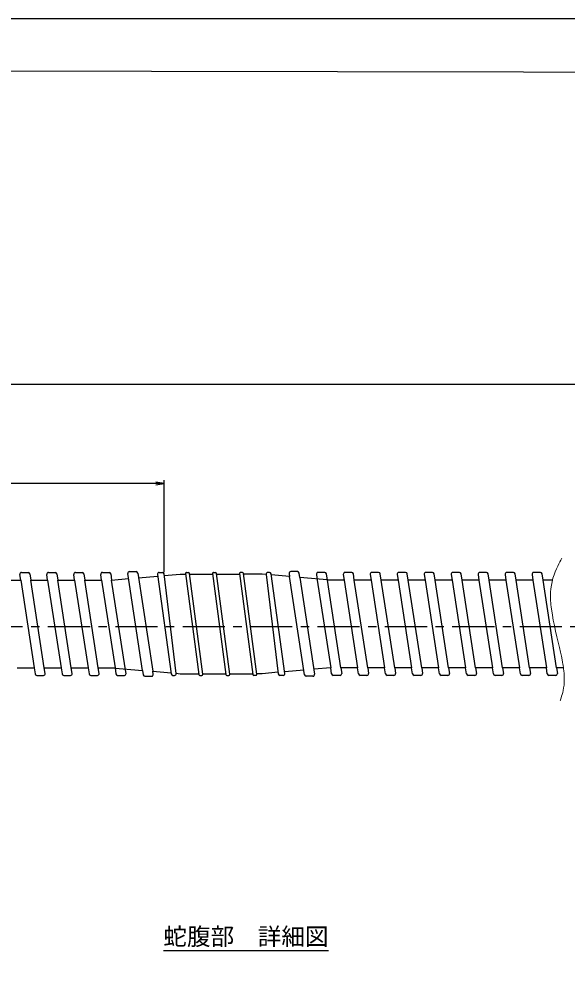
# Model space of a CAD drawing. Units: millimetres at full size, sheet at 1:1; details may follow other scales. Extents: x -850 to 1682, y -670 to 594.
# Drawn here: x -386.6 to -224, y -357.7 to -76 of the extents above; entities that cross this region are included whole.
import ezdxf
from ezdxf.enums import TextEntityAlignment as Align

# ---------------------------------------------------------------- set-up
doc = ezdxf.new("R2010")
doc.units = ezdxf.units.MM
for name, pattern in [('USER1', [20, 12.5, -2.5, 2.5, -2.5]), ('USER4', [127.5, 60, -15, 2.5, -15, 2.5, -15, 2.5, -15]), ('USER5', [20, 6, -14])]:
    doc.linetypes.add(name, pattern=pattern)
for name, color, linetype, lineweight in [('0_2', 3, 'USER5', 50), ('2', 120, 'USER4', 9), ('D-BMK', 2, 'USER1', 25), ('D-BYP', 7, 'Continuous', 25), ('D-STR', 1, 'Continuous', 25), ('DIM', 7, 'Continuous', 25)]:
    doc.layers.add(name, color=color, linetype=linetype, lineweight=lineweight)
doc.styles.add('ＭＳ ゴシック', font='')
doc.styles.get('ＭＳ ゴシック').set_extended_font_data('MS Gothic')

# ---------------------------------------------------------------- blocks, each defined once
blk = doc.blocks.new('open_arrow')
at = {"color": 0, "linetype": 'Continuous', "lineweight": -2}
blk.add_lwpolyline([(7.5, 1.25), (0, 0), (7.5, -1.25)], dxfattribs=at)

msp = doc.modelspace()

# ---------------------------------------------------------------- linework, layer by layer
at = {"layer": '0_2', "color": 7, "linetype": 'Continuous', "lineweight": 25}
msp.add_lwpolyline([(-849.689, -669.981), (-8.689, -669.981), (-8.689, -75.981), (-849.689, -75.981)], close=True, dxfattribs=at)
at = {"layer": '2'}
for points in [[(-225.532, -235.814), (-225.57, -235.885), (-225.683, -236.095), (-225.866, -236.441), (-226.115, -236.912), (-226.419, -237.501), (-226.764, -238.195), (-227.134, -238.985), (-227.508, -239.86), (-227.867, -240.806), (-228.189, -241.808), (-228.459, -242.847), (-228.667, -243.897), (-228.811, -244.927), (-228.894, -245.899), (-228.928, -246.773), (-228.929, -247.506), (-228.914, -248.062), (-228.898, -248.409), (-228.891, -248.527), (-228.884, -248.646), (-228.858, -249.002), (-228.806, -249.597), (-228.714, -250.428), (-228.571, -251.487), (-228.367, -252.755), (-228.1, -254.204), (-227.777, -255.789), (-227.413, -257.456), (-227.026, -259.146), (-226.641, -260.795), (-226.28, -262.343), (-225.962, -263.742), (-225.697, -264.953), (-225.492, -265.953), (-225.343, -266.73), (-225.245, -267.281), (-225.19, -267.609), (-225.173, -267.718), (-225.156, -267.826), (-225.108, -268.143), (-225.038, -268.647), (-224.96, -269.305), (-224.888, -270.079), (-224.839, -270.924), (-224.822, -271.801), (-224.846, -272.676), (-224.912, -273.52), (-225.016, -274.315), (-225.15, -275.047), (-225.302, -275.709), (-225.459, -276.298), (-225.612, -276.808), (-225.748, -277.237), (-225.86, -277.579), (-225.944, -277.829), (-225.995, -277.981), (-226.012, -278.033)], [(-225.532, -235.815), (-225.57, -235.886), (-225.682, -236.097), (-225.866, -236.442), (-226.115, -236.914), (-226.418, -237.502), (-226.764, -238.197), (-227.134, -238.987), (-227.508, -239.861), (-227.866, -240.807), (-228.188, -241.809), (-228.459, -242.848), (-228.667, -243.899), (-228.811, -244.928), (-228.894, -245.9), (-228.928, -246.774), (-228.929, -247.508), (-228.913, -248.064), (-228.897, -248.411), (-228.89, -248.529), (-228.883, -248.647), (-228.858, -249.004), (-228.806, -249.599), (-228.714, -250.429), (-228.571, -251.488), (-228.366, -252.757), (-228.1, -254.205), (-227.777, -255.79), (-227.412, -257.458), (-227.026, -259.148), (-226.641, -260.796), (-226.28, -262.345), (-225.961, -263.743), (-225.697, -264.955), (-225.491, -265.954), (-225.343, -266.731), (-225.245, -267.282), (-225.19, -267.61), (-225.172, -267.719), (-225.155, -267.827), (-225.107, -268.144), (-225.038, -268.648), (-224.959, -269.307), (-224.888, -270.08), (-224.838, -270.925), (-224.822, -271.803), (-224.846, -272.678), (-224.912, -273.522), (-225.016, -274.316), (-225.149, -275.048), (-225.301, -275.711), (-225.459, -276.299), (-225.611, -276.81), (-225.748, -277.238), (-225.86, -277.581), (-225.944, -277.83), (-225.995, -277.983), (-226.012, -278.034)]]:
    msp.add_lwpolyline(points, dxfattribs=at)
at = {"layer": 'D-BMK'}
msp.add_line((-838.054, -256.104), (-21.155, -256.104), dxfattribs=at)
at = {"layer": 'D-BYP'}
for p, q in [((-359.144, -242.352), (-354.144, -241.922)), ((-351.184, -241.668), (-345.494, -241.178)), ((-343.533, -241.01), (-338.798, -240.602)), ((-338.798, -240.602), (-337.179, -240.602)), ((-336.044, -240.602), (-329.179, -240.602)), ((-327.979, -240.602), (-321.179, -240.602)), ((-314.49, -240.602), (-319.979, -240.602)), ((-314.49, -240.602), (-319.979, -240.602)), ((-313.32, -240.703), (-314.49, -240.602)), ((-313.32, -240.703), (-314.49, -240.602)), ((-306.372, -241.301), (-311.792, -240.835)), ((-306.372, -241.301), (-311.792, -240.835)), ((-294.144, -242.352), (-303.332, -241.562)), ((-294.144, -242.352), (-303.332, -241.562)), ((-391.144, -242.352), (-386.144, -242.352)), ((-383.144, -242.352), (-378.144, -242.352)), ((-375.144, -242.352), (-370.144, -242.352)), ((-367.144, -242.352), (-362.144, -242.352)), ((-290.144, -242.352), (-295.144, -242.352)), ((-290.144, -242.352), (-295.144, -242.352)), ((-282.144, -242.352), (-287.144, -242.352)), ((-282.144, -242.352), (-287.144, -242.352)), ((-274.144, -242.352), (-279.144, -242.352)), ((-274.144, -242.352), (-279.144, -242.352)), ((-266.144, -242.352), (-271.144, -242.352)), ((-266.144, -242.352), (-271.144, -242.352)), ((-258.144, -242.352), (-263.144, -242.352)), ((-258.144, -242.352), (-263.144, -242.352)), ((-250.144, -242.352), (-255.144, -242.352)), ((-250.144, -242.352), (-255.144, -242.352)), ((-242.144, -242.352), (-247.144, -242.352)), ((-242.144, -242.352), (-247.144, -242.352)), ((-234.144, -242.352), (-239.144, -242.352)), ((-234.144, -242.352), (-239.144, -242.352)), ((-228.33, -242.352), (-231.144, -242.352)), ((-228.331, -242.352), (-231.144, -242.352)), ((-387.144, -268.352), (-382.144, -268.352)), ((-379.144, -268.352), (-374.144, -268.352)), ((-371.144, -268.352), (-366.144, -268.352)), ((-363.144, -268.352), (-358.144, -268.352)), ((-359.144, -268.352), (-349.957, -269.143)), ((-346.917, -269.404), (-341.496, -269.87)), ((-339.968, -270.002), (-338.798, -270.102)), ((-338.798, -270.102), (-333.31, -270.102)), ((-332.11, -270.102), (-325.31, -270.102)), ((-324.11, -270.102), (-317.31, -270.102)), ((-314.49, -270.102), (-316.11, -270.102)), ((-314.49, -270.102), (-316.11, -270.102)), ((-309.756, -269.695), (-314.49, -270.102)), ((-309.756, -269.695), (-314.49, -270.102)), ((-302.105, -269.037), (-307.794, -269.527)), ((-302.105, -269.037), (-307.794, -269.527)), ((-294.144, -268.352), (-299.144, -268.783)), ((-294.144, -268.352), (-299.144, -268.783)), ((-286.144, -268.352), (-291.144, -268.352)), ((-286.144, -268.352), (-291.144, -268.352)), ((-278.144, -268.352), (-283.144, -268.352)), ((-278.144, -268.352), (-283.144, -268.352)), ((-270.144, -268.352), (-275.144, -268.352)), ((-270.144, -268.352), (-275.144, -268.352)), ((-262.144, -268.352), (-267.144, -268.352)), ((-262.144, -268.352), (-267.144, -268.352)), ((-254.144, -268.352), (-259.144, -268.352)), ((-254.144, -268.352), (-259.144, -268.352)), ((-246.144, -268.352), (-251.144, -268.352)), ((-246.144, -268.352), (-251.144, -268.352)), ((-238.144, -268.352), (-243.144, -268.352)), ((-238.144, -268.352), (-243.144, -268.352)), ((-230.144, -268.352), (-235.144, -268.352)), ((-230.144, -268.352), (-235.144, -268.352)), ((-225.079, -268.352), (-227.144, -268.352)), ((-343.79, -352.155), (-294.79, -352.155))]:
    msp.add_line(p, q, dxfattribs=at)
at = {"layer": 'D-STR'}
for p, q in [((-386.144, -242.352), (-386.402, -240.679)), ((-385.908, -240.102), (-383.919, -240.102)), ((-383.425, -240.526), (-383.144, -242.352)), ((-378.144, -242.352), (-378.402, -240.679)), ((-377.908, -240.102), (-375.919, -240.102)), ((-375.425, -240.526), (-375.144, -242.352)), ((-370.144, -242.352), (-370.402, -240.679)), ((-369.908, -240.102), (-367.919, -240.102)), ((-367.425, -240.526), (-367.144, -242.352)), ((-362.144, -242.352), (-362.402, -240.679)), ((-361.908, -240.102), (-359.919, -240.102)), ((-359.425, -240.526), (-359.144, -242.352)), ((-349.957, -269.143), (-354.374, -240.429)), ((-353.88, -239.852), (-351.892, -239.852)), ((-351.398, -240.276), (-346.917, -269.404)), ((-345.565, -240.671), (-341.454, -270.171)), ((-345.07, -240.102), (-344.086, -240.102)), ((-339.963, -270.041), (-343.59, -240.541)), ((-337.2, -240.441), (-333.278, -270.341)), ((-336.902, -240.102), (-336.307, -240.102)), ((-332.089, -270.263), (-336.01, -240.363)), ((-329.2, -240.441), (-325.278, -270.341)), ((-328.902, -240.102), (-328.307, -240.102)), ((-324.089, -270.263), (-328.01, -240.363)), ((-321.2, -240.441), (-317.278, -270.341)), ((-321.2, -240.441), (-317.278, -270.341)), ((-320.307, -240.102), (-320.902, -240.102)), ((-320.307, -240.102), (-320.902, -240.102)), ((-316.089, -270.263), (-320.01, -240.363)), ((-316.089, -270.263), (-320.01, -240.363)), ((-313.325, -240.664), (-309.698, -270.164)), ((-313.325, -240.664), (-309.698, -270.164)), ((-312.329, -240.102), (-312.829, -240.102)), ((-312.329, -240.102), (-312.829, -240.102)), ((-307.723, -270.033), (-311.834, -240.533)), ((-307.723, -270.033), (-311.834, -240.533)), ((-306.506, -240.429), (-306.372, -241.301)), ((-306.506, -240.429), (-306.372, -241.301)), ((-301.891, -270.429), (-306.372, -241.301)), ((-301.891, -270.429), (-306.372, -241.301)), ((-304.024, -239.852), (-306.012, -239.852)), ((-304.024, -239.852), (-306.012, -239.852)), ((-303.332, -241.562), (-303.529, -240.276)), ((-303.332, -241.562), (-303.529, -240.276)), ((-303.332, -241.562), (-298.914, -270.276)), ((-303.332, -241.562), (-298.914, -270.276)), ((-298.402, -240.679), (-298.144, -242.352)), ((-298.402, -240.679), (-298.144, -242.352)), ((-295.919, -240.102), (-297.908, -240.102)), ((-295.919, -240.102), (-297.908, -240.102)), ((-295.144, -242.352), (-295.425, -240.526)), ((-295.144, -242.352), (-295.425, -240.526)), ((-290.402, -240.679), (-290.144, -242.352)), ((-290.402, -240.679), (-290.144, -242.352)), ((-287.919, -240.102), (-289.908, -240.102)), ((-287.919, -240.102), (-289.908, -240.102)), ((-287.144, -242.352), (-287.425, -240.526)), ((-287.144, -242.352), (-287.425, -240.526)), ((-282.402, -240.679), (-282.144, -242.352)), ((-282.402, -240.679), (-282.144, -242.352)), ((-279.919, -240.102), (-281.908, -240.102)), ((-279.919, -240.102), (-281.908, -240.102)), ((-279.144, -242.352), (-279.425, -240.526)), ((-279.144, -242.352), (-279.425, -240.526)), ((-274.402, -240.679), (-274.144, -242.352)), ((-274.402, -240.679), (-274.144, -242.352)), ((-271.919, -240.102), (-273.908, -240.102)), ((-271.919, -240.102), (-273.908, -240.102)), ((-271.144, -242.352), (-271.425, -240.526)), ((-271.144, -242.352), (-271.425, -240.526)), ((-266.402, -240.679), (-266.144, -242.352)), ((-266.402, -240.679), (-266.144, -242.352)), ((-263.919, -240.102), (-265.908, -240.102)), ((-263.919, -240.102), (-265.908, -240.102)), ((-263.144, -242.352), (-263.425, -240.526)), ((-263.144, -242.352), (-263.425, -240.526)), ((-258.402, -240.679), (-258.144, -242.352)), ((-258.402, -240.679), (-258.144, -242.352)), ((-255.919, -240.102), (-257.908, -240.102)), ((-255.919, -240.102), (-257.908, -240.102)), ((-255.144, -242.352), (-255.425, -240.526)), ((-255.144, -242.352), (-255.425, -240.526)), ((-250.402, -240.679), (-250.144, -242.352)), ((-250.402, -240.679), (-250.144, -242.352)), ((-247.919, -240.102), (-249.908, -240.102)), ((-247.919, -240.102), (-249.908, -240.102)), ((-247.144, -242.352), (-247.425, -240.526)), ((-247.144, -242.352), (-247.425, -240.526)), ((-242.402, -240.679), (-242.144, -242.352)), ((-242.402, -240.679), (-242.144, -242.352)), ((-239.919, -240.102), (-241.908, -240.102)), ((-239.919, -240.102), (-241.908, -240.102)), ((-239.144, -242.352), (-239.425, -240.526)), ((-239.144, -242.352), (-239.425, -240.526)), ((-234.402, -240.679), (-234.144, -242.352)), ((-234.402, -240.679), (-234.144, -242.352)), ((-231.919, -240.102), (-233.908, -240.102)), ((-231.919, -240.102), (-233.908, -240.102)), ((-231.144, -242.352), (-231.425, -240.526)), ((-231.144, -242.352), (-231.425, -240.526)), ((-386.144, -242.352), (-382.144, -268.352)), ((-379.144, -268.352), (-383.144, -242.352)), ((-378.144, -242.352), (-374.144, -268.352)), ((-371.144, -268.352), (-375.144, -242.352)), ((-370.144, -242.352), (-366.144, -268.352)), ((-363.144, -268.352), (-367.144, -242.352)), ((-362.144, -242.352), (-358.144, -268.352)), ((-355.144, -268.352), (-359.144, -242.352)), ((-298.144, -242.352), (-294.144, -268.352)), ((-298.144, -242.352), (-294.144, -268.352)), ((-291.144, -268.352), (-295.144, -242.352)), ((-291.144, -268.352), (-295.144, -242.352)), ((-290.144, -242.352), (-286.144, -268.352)), ((-290.144, -242.352), (-286.144, -268.352)), ((-283.144, -268.352), (-287.144, -242.352)), ((-283.144, -268.352), (-287.144, -242.352)), ((-282.144, -242.352), (-278.144, -268.352)), ((-282.144, -242.352), (-278.144, -268.352)), ((-275.144, -268.352), (-279.144, -242.352)), ((-275.144, -268.352), (-279.144, -242.352)), ((-274.144, -242.352), (-270.144, -268.352)), ((-274.144, -242.352), (-270.144, -268.352)), ((-267.144, -268.352), (-271.144, -242.352)), ((-267.144, -268.352), (-271.144, -242.352)), ((-266.144, -242.352), (-262.144, -268.352)), ((-266.144, -242.352), (-262.144, -268.352)), ((-259.144, -268.352), (-263.144, -242.352)), ((-259.144, -268.352), (-263.144, -242.352)), ((-258.144, -242.352), (-254.144, -268.352)), ((-258.144, -242.352), (-254.144, -268.352)), ((-251.144, -268.352), (-255.144, -242.352)), ((-251.144, -268.352), (-255.144, -242.352)), ((-250.144, -242.352), (-246.144, -268.352)), ((-250.144, -242.352), (-246.144, -268.352)), ((-243.144, -268.352), (-247.144, -242.352)), ((-243.144, -268.352), (-247.144, -242.352)), ((-242.144, -242.352), (-238.144, -268.352)), ((-242.144, -242.352), (-238.144, -268.352)), ((-235.144, -268.352), (-239.144, -242.352)), ((-235.144, -268.352), (-239.144, -242.352)), ((-234.144, -242.352), (-230.144, -268.352)), ((-234.144, -242.352), (-230.144, -268.352)), ((-227.144, -268.352), (-231.144, -242.352)), ((-227.144, -268.352), (-231.144, -242.352)), ((-382.144, -268.352), (-381.863, -270.179)), ((-378.887, -270.026), (-379.144, -268.352)), ((-374.144, -268.352), (-373.863, -270.179)), ((-370.887, -270.026), (-371.144, -268.352)), ((-366.144, -268.352), (-365.863, -270.179)), ((-362.887, -270.026), (-363.144, -268.352)), ((-358.144, -268.352), (-357.863, -270.179)), ((-354.887, -270.026), (-355.144, -268.352)), ((-349.957, -269.143), (-349.759, -270.429)), ((-346.782, -270.276), (-346.917, -269.404)), ((-293.863, -270.179), (-294.144, -268.352)), ((-293.863, -270.179), (-294.144, -268.352)), ((-291.144, -268.352), (-290.887, -270.026)), ((-291.144, -268.352), (-290.887, -270.026)), ((-285.863, -270.179), (-286.144, -268.352)), ((-285.863, -270.179), (-286.144, -268.352)), ((-283.144, -268.352), (-282.887, -270.026)), ((-283.144, -268.352), (-282.887, -270.026)), ((-277.863, -270.179), (-278.144, -268.352)), ((-277.863, -270.179), (-278.144, -268.352)), ((-275.144, -268.352), (-274.887, -270.026)), ((-275.144, -268.352), (-274.887, -270.026)), ((-269.863, -270.179), (-270.144, -268.352)), ((-269.863, -270.179), (-270.144, -268.352)), ((-267.144, -268.352), (-266.887, -270.026)), ((-267.144, -268.352), (-266.887, -270.026)), ((-261.863, -270.179), (-262.144, -268.352)), ((-261.863, -270.179), (-262.144, -268.352)), ((-259.144, -268.352), (-258.887, -270.026)), ((-259.144, -268.352), (-258.887, -270.026)), ((-253.863, -270.179), (-254.144, -268.352)), ((-253.863, -270.179), (-254.144, -268.352)), ((-251.144, -268.352), (-250.887, -270.026)), ((-251.144, -268.352), (-250.887, -270.026)), ((-245.863, -270.179), (-246.144, -268.352)), ((-245.863, -270.179), (-246.144, -268.352)), ((-243.144, -268.352), (-242.887, -270.026)), ((-243.144, -268.352), (-242.887, -270.026)), ((-237.863, -270.179), (-238.144, -268.352)), ((-237.863, -270.179), (-238.144, -268.352)), ((-235.144, -268.352), (-234.887, -270.026)), ((-235.144, -268.352), (-234.887, -270.026)), ((-229.863, -270.179), (-230.144, -268.352)), ((-229.863, -270.179), (-230.144, -268.352)), ((-227.144, -268.352), (-226.887, -270.026)), ((-227.144, -268.352), (-226.887, -270.026)), ((-225.079, -268.352), (-227.144, -268.352)), ((-381.369, -270.602), (-379.381, -270.602)), ((-373.369, -270.602), (-371.381, -270.602)), ((-365.369, -270.602), (-363.381, -270.602)), ((-357.369, -270.602), (-355.381, -270.602)), ((-349.265, -270.852), (-347.277, -270.852)), ((-340.959, -270.602), (-340.459, -270.602)), ((-332.981, -270.602), (-332.386, -270.602)), ((-324.981, -270.602), (-324.386, -270.602)), ((-316.386, -270.602), (-316.981, -270.602)), ((-316.386, -270.602), (-316.981, -270.602)), ((-308.219, -270.602), (-309.202, -270.602)), ((-308.219, -270.602), (-309.202, -270.602)), ((-299.408, -270.852), (-301.396, -270.852)), ((-299.408, -270.852), (-301.396, -270.852)), ((-291.381, -270.602), (-293.369, -270.602)), ((-291.381, -270.602), (-293.369, -270.602)), ((-283.381, -270.602), (-285.369, -270.602)), ((-283.381, -270.602), (-285.369, -270.602)), ((-275.381, -270.602), (-277.369, -270.602)), ((-275.381, -270.602), (-277.369, -270.602)), ((-267.381, -270.602), (-269.369, -270.602)), ((-267.381, -270.602), (-269.369, -270.602)), ((-259.381, -270.602), (-261.369, -270.602)), ((-259.381, -270.602), (-261.369, -270.602)), ((-251.381, -270.602), (-253.369, -270.602)), ((-251.381, -270.602), (-253.369, -270.602)), ((-243.381, -270.602), (-245.369, -270.602)), ((-243.381, -270.602), (-245.369, -270.602)), ((-235.381, -270.602), (-237.369, -270.602)), ((-235.381, -270.602), (-237.369, -270.602)), ((-227.381, -270.602), (-229.369, -270.602)), ((-227.381, -270.602), (-229.369, -270.602))]:
    msp.add_line(p, q, dxfattribs=at)
msp.add_lwpolyline([(-844.207, -655.329), (-16.176, -655.329), (-16.176, -92.189), (-844.207, -90.615)], close=True, dxfattribs=at)
for centre, radius, start, end in [((-385.908, -240.602), 0.5, 90, 188.74616), ((-383.919, -240.602), 0.5, 8.74616, 90), ((-377.908, -240.602), 0.5, 90, 188.74616), ((-375.919, -240.602), 0.5, 8.74616, 90), ((-369.908, -240.602), 0.5, 90, 188.74616), ((-367.919, -240.602), 0.5, 8.74616, 90), ((-361.908, -240.602), 0.5, 90, 188.74616), ((-359.919, -240.602), 0.5, 8.74616, 90), ((-353.88, -240.352), 0.5, 90, 188.74616), ((-351.892, -240.352), 0.5, 8.74616, 90), ((-345.07, -240.602), 0.5, 90, 187.93276), ((-344.086, -240.602), 0.5, 7.00938, 90), ((-336.902, -240.402), 0.3, 90, 187.47156), ((-336.307, -240.402), 0.3, 7.47156, 90), ((-328.902, -240.402), 0.3, 90, 187.47156), ((-328.307, -240.402), 0.3, 7.47156, 90), ((-320.902, -240.402), 0.3, 90, 187.47156), ((-320.902, -240.402), 0.3, 90, 187.47156), ((-320.307, -240.402), 0.3, 7.47156, 90), ((-320.307, -240.402), 0.3, 7.47156, 90), ((-312.829, -240.602), 0.5, 90, 187.00938), ((-312.829, -240.602), 0.5, 90, 187.00938), ((-312.329, -240.602), 0.5, 7.93276, 90), ((-312.329, -240.602), 0.5, 7.93276, 90), ((-306.012, -240.352), 0.5, 90, 188.74617), ((-306.012, -240.352), 0.5, 90, 188.74617), ((-304.024, -240.352), 0.5, 8.74616, 90), ((-304.024, -240.352), 0.5, 8.74616, 90), ((-297.908, -240.602), 0.5, 90, 188.74616), ((-297.908, -240.602), 0.5, 90, 188.74616), ((-295.919, -240.602), 0.5, 8.74616, 90), ((-295.919, -240.602), 0.5, 8.74616, 90), ((-289.908, -240.602), 0.5, 90, 188.74616), ((-289.908, -240.602), 0.5, 90, 188.74616), ((-287.919, -240.602), 0.5, 8.74616, 90), ((-287.919, -240.602), 0.5, 8.74616, 90), ((-281.908, -240.602), 0.5, 90, 188.74616), ((-281.908, -240.602), 0.5, 90, 188.74616), ((-279.919, -240.602), 0.5, 8.74616, 90), ((-279.919, -240.602), 0.5, 8.74616, 90), ((-273.908, -240.602), 0.5, 90, 188.74616), ((-273.908, -240.602), 0.5, 90, 188.74616), ((-271.919, -240.602), 0.5, 8.74616, 90), ((-271.919, -240.602), 0.5, 8.74616, 90), ((-265.908, -240.602), 0.5, 90, 188.74616), ((-265.908, -240.602), 0.5, 90, 188.74616), ((-263.919, -240.602), 0.5, 8.74616, 90), ((-263.919, -240.602), 0.5, 8.74616, 90), ((-257.908, -240.602), 0.5, 90, 188.74616), ((-257.908, -240.602), 0.5, 90, 188.74616), ((-255.919, -240.602), 0.5, 8.74616, 90), ((-255.919, -240.602), 0.5, 8.74616, 90), ((-249.908, -240.602), 0.5, 90, 188.74616), ((-249.908, -240.602), 0.5, 90, 188.74616), ((-247.919, -240.602), 0.5, 8.74616, 90), ((-247.919, -240.602), 0.5, 8.74616, 90), ((-241.908, -240.602), 0.5, 90, 188.74616), ((-241.908, -240.602), 0.5, 90, 188.74616), ((-239.919, -240.602), 0.5, 8.74616, 90), ((-239.919, -240.602), 0.5, 8.74616, 90), ((-233.908, -240.602), 0.5, 90, 188.74616), ((-233.908, -240.602), 0.5, 90, 188.74616), ((-231.919, -240.602), 0.5, 8.74616, 90), ((-231.919, -240.602), 0.5, 8.74616, 90), ((-381.369, -270.102), 0.5, 188.74616, 270), ((-379.381, -270.102), 0.5, 270, 8.74616), ((-373.369, -270.102), 0.5, 188.74616, 270), ((-371.381, -270.102), 0.5, 270, 8.74616), ((-365.369, -270.102), 0.5, 188.74616, 270), ((-363.381, -270.102), 0.5, 270, 8.74616), ((-357.369, -270.102), 0.5, 188.74616, 270), ((-355.381, -270.102), 0.5, 270, 8.74616), ((-347.277, -270.352), 0.5, 270, 8.74617), ((-340.959, -270.102), 0.5, 187.93276, 270), ((-340.459, -270.102), 0.5, 270, 7.00938), ((-332.981, -270.302), 0.3, 187.47156, 270), ((-332.386, -270.302), 0.3, 270, 7.47156), ((-324.981, -270.302), 0.3, 187.47156, 270), ((-324.386, -270.302), 0.3, 270, 7.47156), ((-316.981, -270.302), 0.3, 187.47156, 270), ((-316.981, -270.302), 0.3, 187.47156, 270), ((-316.386, -270.302), 0.3, 270, 7.47156), ((-316.386, -270.302), 0.3, 270, 7.47156), ((-309.202, -270.102), 0.5, 187.00938, 270), ((-309.202, -270.102), 0.5, 187.00938, 270), ((-308.219, -270.102), 0.5, 270, 7.93276), ((-308.219, -270.102), 0.5, 270, 7.93276), ((-299.408, -270.352), 0.5, 270, 8.74616), ((-299.408, -270.352), 0.5, 270, 8.74616), ((-293.369, -270.102), 0.5, 188.74616, 270), ((-293.369, -270.102), 0.5, 188.74616, 270), ((-291.381, -270.102), 0.5, 270, 8.74616), ((-291.381, -270.102), 0.5, 270, 8.74616), ((-285.369, -270.102), 0.5, 188.74616, 270), ((-285.369, -270.102), 0.5, 188.74616, 270), ((-283.381, -270.102), 0.5, 270, 8.74616), ((-283.381, -270.102), 0.5, 270, 8.74616), ((-277.369, -270.102), 0.5, 188.74616, 270), ((-277.369, -270.102), 0.5, 188.74616, 270), ((-275.381, -270.102), 0.5, 270, 8.74616), ((-275.381, -270.102), 0.5, 270, 8.74616), ((-269.369, -270.102), 0.5, 188.74616, 270), ((-269.369, -270.102), 0.5, 188.74616, 270), ((-267.381, -270.102), 0.5, 270, 8.74616), ((-267.381, -270.102), 0.5, 270, 8.74616), ((-261.369, -270.102), 0.5, 188.74616, 270), ((-261.369, -270.102), 0.5, 188.74616, 270), ((-259.381, -270.102), 0.5, 270, 8.74616), ((-259.381, -270.102), 0.5, 270, 8.74616), ((-253.369, -270.102), 0.5, 188.74616, 270), ((-253.369, -270.102), 0.5, 188.74616, 270), ((-251.381, -270.102), 0.5, 270, 8.74616), ((-251.381, -270.102), 0.5, 270, 8.74616), ((-245.369, -270.102), 0.5, 188.74616, 270), ((-245.369, -270.102), 0.5, 188.74616, 270), ((-243.381, -270.102), 0.5, 270, 8.74616), ((-243.381, -270.102), 0.5, 270, 8.74616), ((-237.369, -270.102), 0.5, 188.74616, 270), ((-237.369, -270.102), 0.5, 188.74616, 270), ((-235.381, -270.102), 0.5, 270, 8.74616), ((-235.381, -270.102), 0.5, 270, 8.74616), ((-229.369, -270.102), 0.5, 188.74616, 270), ((-229.369, -270.102), 0.5, 188.74616, 270), ((-227.381, -270.102), 0.5, 270, 8.74616), ((-227.381, -270.102), 0.5, 270, 8.74616), ((-349.265, -270.352), 0.5, 188.74616, 270), ((-301.396, -270.352), 0.5, 188.74616, 270), ((-301.396, -270.352), 0.5, 188.74616, 270)]:
    msp.add_arc(centre, radius, start, end, dxfattribs=at)
at = {"layer": 'DIM'}
for p, q in [((-104.798, -184.314), (-753.94, -184.314)), ((-343.533, -213.731), (-554.805, -213.731)), ((-343.533, -240.01), (-343.533, -212.731))]:
    msp.add_line(p, q, dxfattribs=at)

# ---------------------------------------------------------------- block references
at = {"layer": 'DIM', "xscale": 0.333, "yscale": 0.333, "rotation": 180}
msp.add_blockref('open_arrow', (-343.533, -213.731), dxfattribs=at)

# ---------------------------------------------------------------- texts
at = {"layer": 'D-BYP', "style": 'ＭＳ ゴシック'}
msp.add_text('蛇腹部\u3000詳細図', height=5.132, dxfattribs=at).set_placement((-343.79, -352.155), align=Align.BOTTOM_LEFT)

doc.saveas('drawing.dxf')
